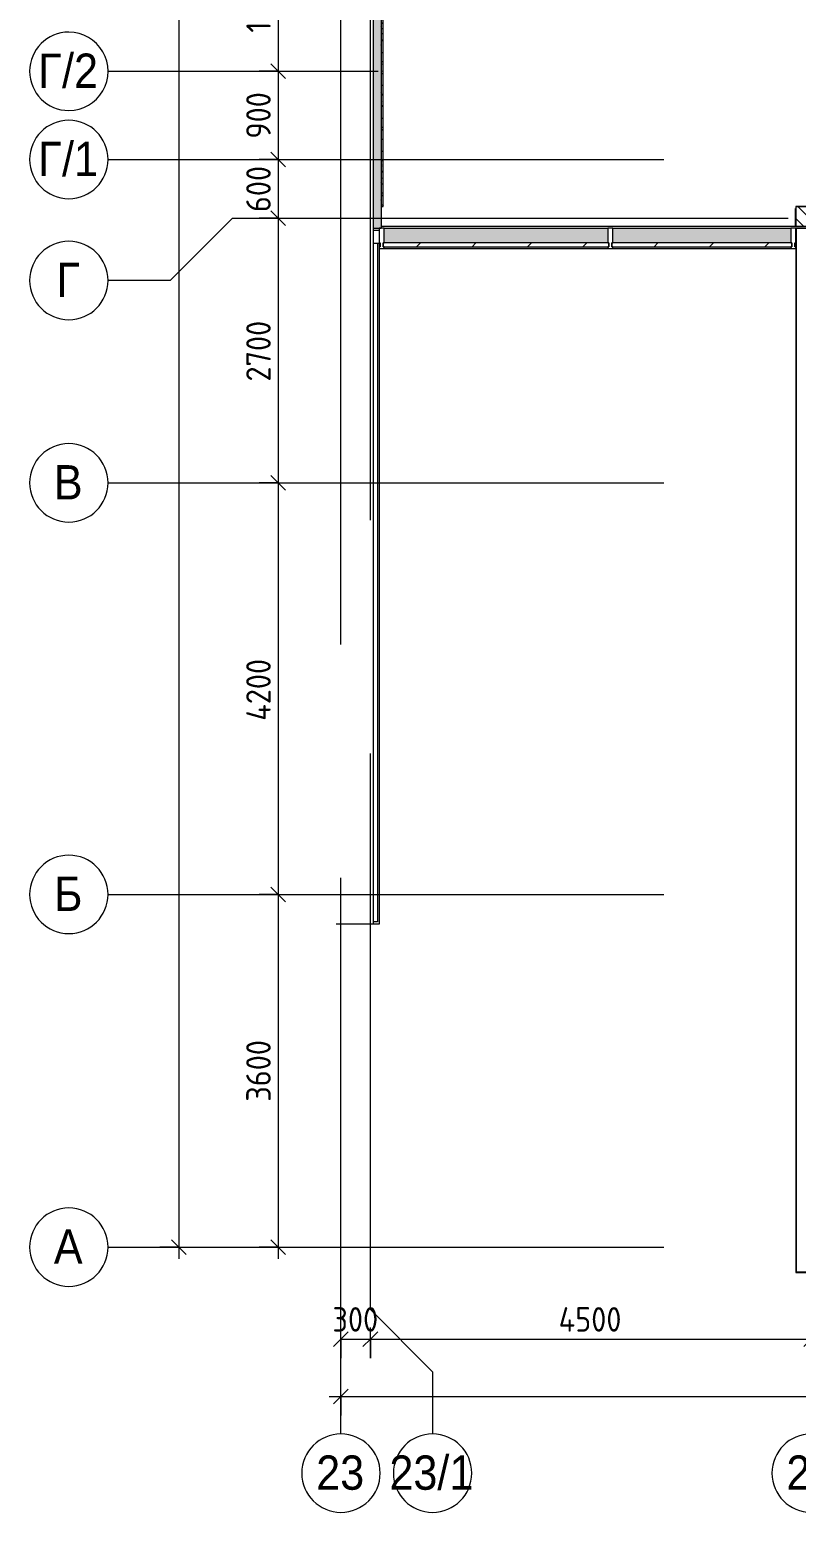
# Model space of a CAD drawing. Header units: millimetres. Extents: x -8624 to 200664, y -8553 to 29000.
# Drawn here: x 131977 to 139804, y -2706 to 12425 of the extents above; entities that cross this region are included whole.
import ezdxf

# ---------------------------------------------------------------- set-up
doc = ezdxf.new("R2010")
doc.units = ezdxf.units.MM
doc.linetypes.add('Осевая', pattern=[15875, 3175, -2381.25, 7937.5, -2381.25])
for name, color, linetype, lineweight in [('A-ANNO-DIMS', 7, 'Continuous', 9), ('A-ANNO-DIMS-100', 7, 'Continuous', 9), ('A-DETL-GENF', 7, 'Continuous', 9), ('A-GLAZ-CURT-2', 7, 'Continuous', 9), ('A-GLAZ-CWMG-3', 7, 'Continuous', 9), ('A-WALL-1', 7, 'Continuous', 9), ('A-WALL-4', 7, 'Continuous', 13), ('I-WALL-5', 7, 'Continuous', 9), ('Оси', 7, 'Continuous', 9), ('Оси-1', 7, 'Continuous', 20), ('Оси-2', 7, 'Осевая', 9)]:
    doc.layers.add(name, color=color, linetype=linetype, lineweight=lineweight)
for name, color, linetype, lineweight, true_color in [('A-FLOR-3', 7, 'Continuous', 9, 0xaaaaaa), ('A-GLAZ-CWMG-4', 7, 'Continuous', 9, 0x383e42), ('I-WALL-7', 9, 'Continuous', 9, 0x808080)]:
    doc.layers.add(name, color=color, linetype=linetype, lineweight=lineweight, true_color=true_color)
doc.styles.add('Arial_1', font='arial.ttf', dxfattribs={"width": 0.9, "height": 350})
doc.styles.add('ISOCPEUR', font='isocpeur.ttf', dxfattribs={"width": 0.9, "height": 250})
doc.dimstyles.new('ISO-2_5_0_9К_БОЛЬШОЙ', dxfattribs={"dimscale": 304.8, "dimtxt": 248.995294, "dimasz": 0.492126, "dimexe": 0.393701, "dimexo": 0.984252, "dimgap": 0, "dimtad": 1, "dimdec": 0, "dimrnd": 10, "dimzin": 0, "dimdsep": 46, "dimtxsty": 'ISOCPEUR', "dimblk1": 'OBLIQUE', "dimblk2": 'OBLIQUE', "dimsah": 1, "dimcen": 0.09, "dimdle": 0.393701, "dimazin": 0, "dimtfac": 1, "dimtdec": 4, "dimtix": 1, "dimtmove": 0, "dimatfit": 3, "dimfxl": 1, "dimtvp": 1, "dimtolj": 1, "dimtzin": 0, "dimarcsym": 2})

# ---------------------------------------------------------------- blocks, each defined once
blk = doc.blocks.new('Системная панель - Стекло - 40мм-33184352-План зашивки приборов отопления в осях 3 этажа 23-33')
at = {"layer": 'A-GLAZ-CURT-2'}
h = blk.add_hatch(dxfattribs=at)
h.set_pattern_fill('FP_133', color=256, style=0, pattern_type=2)
h.set_pattern_definition([(45, (-86242.5, -10110), (-282.8427, 282.8427), [200, -600]), (45, (-86442.5, -10210), (-282.8427, 282.8427), [600, -200]), (45, (-86042.5, -10310), (-282.8427, 282.8427), [200, -600])])
h.paths.add_polyline_path([(1153, 0), (1153, 40), (-1153, 40), (-1153, 0), (914, 0)])
for p, q in [((1153, 40), (-1153, 40)), ((-1153, 40), (-1153, 0)), ((-1153, 0), (1153, 0)), ((1153, 0), (1153, 40))]:
    blk.add_line(p, q, dxfattribs=at)
blk = doc.blocks.new('Системная панель - Стекло - 40мм-33184353-План зашивки приборов отопления в осях 3 этажа 23-33')
at = {"layer": 'A-GLAZ-CURT-2'}
h = blk.add_hatch(dxfattribs=at)
h.set_pattern_fill('FP_134', color=256, style=0, pattern_type=2)
h.set_pattern_definition([(45, (-88344.25, -10110), (-282.8427, 282.8427), [200, -600]), (45, (-88544.25, -10210), (-282.8427, 282.8427), [600, -200]), (45, (-88144.25, -10310), (-282.8427, 282.8427), [200, -600])])
h.paths.add_polyline_path([(919, 0), (919, 40), (-919, 40), (-919, 0), (85, 0)])
for p, q in [((919, 40), (-919, 40)), ((-919, 40), (-919, 0)), ((-919, 0), (919, 0)), ((919, 0), (919, 40))]:
    blk.add_line(p, q, dxfattribs=at)
blk = doc.blocks.new('Прямоугольный импост - Импост структурный с накладкой - 190мм-33184356-План зашивки приборов отопления в осях 3 этажа 23-33')
at = {"layer": 'A-GLAZ-CWMG-3'}
for p, q in [((-50, 0), (-50, 17)), ((-50, 17), (0, 17)), ((-40, 0), (-50, 0)), ((-40, -40), (-40, 0)), ((0, 0), (-10, 0)), ((-10, 0), (-10, -40)), ((0, 17), (0, 0)), ((-50, -190), (-50, -40)), ((-50, -40), (-40, -40)), ((-10, -40), (0, -40)), ((0, -40), (0, -190)), ((0, -190), (-50, -190))]:
    blk.add_line(p, q, dxfattribs=at)
blk = doc.blocks.new('Прямоугольный импост - Импост структурный с накладкой - 190мм-33184358-План зашивки приборов отопления в осях 3 этажа 23-33')
at = {"layer": 'A-GLAZ-CWMG-3'}
for p, q in [((0, 17), (-50, 17)), ((-50, 17), (-50, 0)), ((-50, 0), (-40, 0)), ((-40, 0), (-40, -40)), ((-10, -40), (-10, 0)), ((-10, 0), (0, 0)), ((0, 0), (0, 17)), ((-40, -40), (-50, -40)), ((-50, -40), (-50, -190)), ((0, -40), (-10, -40)), ((0, -190), (0, -40)), ((-50, -190), (0, -190))]:
    blk.add_line(p, q, dxfattribs=at)
blk = doc.blocks.new('Прямоугольный импост - Импост структурный с накладкой - 190мм-33184349-План зашивки приборов отопления в осях 3 этажа 23-33')
at = {"layer": 'A-GLAZ-CWMG-3'}
for p, q in [((-25, 0), (-25, 17)), ((-25, 17), (25, 17)), ((-15, 0), (-25, 0)), ((-15, -40), (-15, 0)), ((25, 0), (15, 0)), ((15, 0), (15, -40)), ((25, 17), (25, 0)), ((-25, -190), (-25, -40)), ((-25, -40), (-15, -40)), ((15, -40), (25, -40)), ((25, -40), (25, -190)), ((25, -190), (-25, -190))]:
    blk.add_line(p, q, dxfattribs=at)
blk = doc.blocks.new('Прямоугольный импост - Импост структурный с накладкой - 190мм-23186050-План зашивки приборов отопления в осях 3 этажа 23-33')
at = {"layer": 'A-GLAZ-CWMG-4'}
for points in [[(87285, 10250), (87285, 10400), (85000, 10400), (85000, 10250), (87056, 10250)], [(87285, 10193), (87285, 10210), (85000, 10210), (85000, 10193), (87056, 10193)]]:
    blk.add_hatch(color=256, dxfattribs=at).paths.add_polyline_path(points)
at = {"layer": 'A-GLAZ-CWMG-3'}
for p, q in [((85000, 10400), (87285, 10400)), ((85000, 10193), (87285, 10193))]:
    blk.add_line(p, q, dxfattribs=at)
blk = doc.blocks.new('Прямоугольный импост - Импост структурный с накладкой - 190мм-23186051-План зашивки приборов отопления в осях 3 этажа 23-33')
at = {"layer": 'A-GLAZ-CWMG-4'}
for points in [[(88000, 10250), (88000, 10400), (87335, 10400), (87335, 10250)], [(88000, 10193), (88000, 10210), (87335, 10210), (87335, 10193)]]:
    blk.add_hatch(color=256, dxfattribs=at).paths.add_polyline_path(points)
at = {"layer": 'A-GLAZ-CWMG-3'}
for p, q in [((87335, 10400), (88000, 10400)), ((87335, 10193), (88000, 10193))]:
    blk.add_line(p, q, dxfattribs=at)
blk = doc.blocks.new('Прямоугольный импост - Импост структурный с накладкой - 190мм-23186052-План зашивки приборов отопления в осях 3 этажа 23-33')
at = {"layer": 'A-GLAZ-CWMG-4'}
for points in [[(89154, 10250), (89154, 10400), (88000, 10400), (88000, 10250), (88330, 10250)], [(89154, 10193), (89154, 10210), (88000, 10210), (88000, 10193), (88330, 10193)]]:
    blk.add_hatch(color=256, dxfattribs=at).paths.add_polyline_path(points)
at = {"layer": 'A-GLAZ-CWMG-3'}
for p, q in [((88000, 10400), (89154, 10400)), ((88000, 10193), (89154, 10193))]:
    blk.add_line(p, q, dxfattribs=at)
blk = doc.blocks.new('DET_L_Линия разрыва - М100-30654842-План зашивки приборов отопления в осях 3 этажа 23-33')
at = {"layer": 'A-DETL-GENF'}
blk.add_line((24080, 0), (12340, 0), dxfattribs=at)
blk = doc.blocks.new('Ось сетки - D8-29747960-План зашивки приборов отопления в осях 3 этажа 23-33')
at = {"layer": 'Оси-1'}
for start, end in [(360, 180), (180, 360)]:
    blk.add_arc((0, 0), 4, start, end, dxfattribs=at)
blk = doc.blocks.new('DIMBLOCK7-План зашивки приборов отопления в осях 3 этажа 23-33')
at = {"layer": 'A-ANNO-DIMS-100', "lineweight": 20}
for p, q in [((134514, 13400), (134439, 13475)), ((134514, 13400), (134589, 13325)), ((134514, 12000), (134439, 12075)), ((134514, 12000), (134589, 11925))]:
    blk.add_line(p, q, dxfattribs=at)
at = {"layer": 'A-ANNO-DIMS-100'}
for p, q in [((134321, 13400), (134634, 13400)), ((134514, 13400), (134321, 13400)), ((134514, 13400), (134514, 12000)), ((134321, 12000), (134634, 12000)), ((134514, 12000), (134321, 12000))]:
    blk.add_line(p, q, dxfattribs=at)
at = {"layer": 'A-ANNO-DIMS-100', "color": 0, "insert": (134188, 12394), "char_height": 250, "width": 735.49, "attachment_point": 1, "rotation": 90, "line_spacing_factor": 1.149209, "style": 'ISOCPEUR'}
blk.add_mtext('1400', dxfattribs=at)
blk = doc.blocks.new('_Oblique')
at = {"color": 0, "linetype": 'ByBlock', "lineweight": -2}
blk.add_line((-0.5, -0.5), (0.5, 0.5), dxfattribs=at)
blk = doc.blocks.new('DIMBLOCK8-План зашивки приборов отопления в осях 3 этажа 23-33')
at = {"layer": 'A-ANNO-DIMS-100'}
for p, q in [((134321, 12000), (134634, 12000)), ((134514, 12000), (134321, 12000)), ((134514, 12000), (134514, 11100)), ((134321, 11100), (134634, 11100)), ((134514, 11100), (134321, 11100))]:
    blk.add_line(p, q, dxfattribs=at)
at = {"layer": 'A-ANNO-DIMS-100', "lineweight": 20}
for p, q in [((134514, 12000), (134439, 12075)), ((134514, 12000), (134589, 11925)), ((134514, 11100), (134439, 11175)), ((134514, 11100), (134589, 11025))]:
    blk.add_line(p, q, dxfattribs=at)
at = {"layer": 'A-ANNO-DIMS-100', "color": 0, "insert": (134188, 11313), "char_height": 250, "width": 568.86, "attachment_point": 1, "rotation": 90, "line_spacing_factor": 1.149209, "style": 'ISOCPEUR'}
blk.add_mtext('900', dxfattribs=at)
blk = doc.blocks.new('DIMBLOCK9-План зашивки приборов отопления в осях 3 этажа 23-33')
at = {"layer": 'A-ANNO-DIMS-100'}
for p, q in [((134321, 11100), (134634, 11100)), ((134514, 11100), (134321, 11100)), ((134514, 11100), (134514, 10500)), ((134321, 10500), (134634, 10500)), ((134514, 10500), (134321, 10500))]:
    blk.add_line(p, q, dxfattribs=at)
at = {"layer": 'A-ANNO-DIMS-100', "lineweight": 20}
for p, q in [((134514, 11100), (134439, 11175)), ((134514, 11100), (134589, 11025)), ((134514, 10500), (134439, 10575)), ((134514, 10500), (134589, 10425))]:
    blk.add_line(p, q, dxfattribs=at)
at = {"layer": 'A-ANNO-DIMS-100', "color": 0, "insert": (134188, 10563), "char_height": 250, "width": 568.86, "attachment_point": 1, "rotation": 90, "line_spacing_factor": 1.149209, "style": 'ISOCPEUR'}
blk.add_mtext('600', dxfattribs=at)
blk = doc.blocks.new('DIMBLOCK10-План зашивки приборов отопления в осях 3 этажа 23-33')
at = {"layer": 'A-ANNO-DIMS-100'}
for p, q in [((134321, 10500), (134634, 10500)), ((134514, 10500), (134321, 10500)), ((134514, 10500), (134514, 7800)), ((134321, 7800), (134634, 7800)), ((134514, 7800), (134321, 7800))]:
    blk.add_line(p, q, dxfattribs=at)
at = {"layer": 'A-ANNO-DIMS-100', "lineweight": 20}
for p, q in [((134514, 10500), (134439, 10575)), ((134514, 10500), (134589, 10425)), ((134514, 7800), (134439, 7875)), ((134514, 7800), (134589, 7725))]:
    blk.add_line(p, q, dxfattribs=at)
at = {"layer": 'A-ANNO-DIMS-100', "color": 0, "insert": (134188, 8834), "char_height": 250, "width": 758.48, "attachment_point": 1, "rotation": 90, "line_spacing_factor": 1.149209, "style": 'ISOCPEUR'}
blk.add_mtext('2700', dxfattribs=at)
blk = doc.blocks.new('DIMBLOCK11-План зашивки приборов отопления в осях 3 этажа 23-33')
at = {"layer": 'A-ANNO-DIMS-100', "lineweight": 20}
for p, q in [((134514, 7800), (134439, 7875)), ((134514, 7800), (134589, 7725)), ((134514, 3600), (134439, 3675)), ((134514, 3600), (134589, 3525))]:
    blk.add_line(p, q, dxfattribs=at)
at = {"layer": 'A-ANNO-DIMS-100'}
for p, q in [((134321, 7800), (134634, 7800)), ((134514, 7800), (134321, 7800)), ((134514, 7800), (134514, 3600)), ((134321, 3600), (134634, 3600)), ((134514, 3600), (134321, 3600))]:
    blk.add_line(p, q, dxfattribs=at)
at = {"layer": 'A-ANNO-DIMS-100', "color": 0, "insert": (134188, 5372), "char_height": 250, "width": 787.21, "attachment_point": 1, "rotation": 90, "line_spacing_factor": 1.149209, "style": 'ISOCPEUR'}
blk.add_mtext('4200', dxfattribs=at)
blk = doc.blocks.new('DIMBLOCK12-План зашивки приборов отопления в осях 3 этажа 23-33')
at = {"layer": 'A-ANNO-DIMS-100', "lineweight": 20}
for p, q in [((134514, 3600), (134439, 3675)), ((134514, 3600), (134589, 3525)), ((134514, 0), (134439, 75)), ((134514, 0), (134589, -75))]:
    blk.add_line(p, q, dxfattribs=at)
at = {"layer": 'A-ANNO-DIMS-100'}
for p, q in [((134321, 3600), (134634, 3600)), ((134514, 3600), (134321, 3600)), ((134514, 3600), (134514, -120)), ((134321, 0), (134634, 0)), ((134514, 0), (134321, 0))]:
    blk.add_line(p, q, dxfattribs=at)
at = {"layer": 'A-ANNO-DIMS-100', "color": 0, "insert": (134188, 1484), "char_height": 250, "width": 758.48, "attachment_point": 1, "rotation": 90, "line_spacing_factor": 1.149209, "style": 'ISOCPEUR'}
blk.add_mtext('3600', dxfattribs=at)
blk = doc.blocks.new('DIMBLOCK13-План зашивки приборов отопления в осях 3 этажа 23-33')
at = {"layer": 'A-ANNO-DIMS-100'}
for p, q in [((133499, 27120), (133499, -120)), ((133305, 27000), (133619, 27000)), ((133499, 27000), (133305, 27000)), ((133305, 0), (133619, 0)), ((133499, 0), (133305, 0))]:
    blk.add_line(p, q, dxfattribs=at)
at = {"layer": 'A-ANNO-DIMS-100', "lineweight": 20}
for p, q in [((133499, 27000), (133424, 27075)), ((133499, 27000), (133574, 26925)), ((133499, 0), (133424, 75)), ((133499, 0), (133574, -75))]:
    blk.add_line(p, q, dxfattribs=at)
at = {"layer": 'A-ANNO-DIMS-100', "color": 0, "insert": (133172, 13105), "char_height": 250, "width": 948.1, "attachment_point": 1, "rotation": 90, "line_spacing_factor": 1.149209, "style": 'ISOCPEUR'}
blk.add_mtext('27000', dxfattribs=at)
blk = doc.blocks.new('DIMBLOCK14-План зашивки приборов отопления в осях 3 этажа 23-33')
at = {"layer": 'A-ANNO-DIMS-100'}
for p, q in [((135155, -1133), (135155, -819)), ((135455, -1133), (135455, -819)), ((135155, -939), (135455, -939)), ((135155, -939), (135155, -1133)), ((135455, -939), (135455, -1133))]:
    blk.add_line(p, q, dxfattribs=at)
at = {"layer": 'A-ANNO-DIMS-100', "lineweight": 20}
for p, q in [((135155, -939), (135230, -864)), ((135455, -939), (135530, -864)), ((135155, -939), (135080, -1014)), ((135455, -939), (135380, -1014))]:
    blk.add_line(p, q, dxfattribs=at)
at = {"layer": 'A-ANNO-DIMS-100', "color": 0, "insert": (135068, -612), "char_height": 250, "width": 568.86, "attachment_point": 1, "line_spacing_factor": 1.149209, "style": 'ISOCPEUR'}
blk.add_mtext('300', dxfattribs=at)
blk = doc.blocks.new('DIMBLOCK15-План зашивки приборов отопления в осях 3 этажа 23-33')
at = {"layer": 'A-ANNO-DIMS-100'}
for p, q in [((135455, -1133), (135455, -819)), ((139955, -1133), (139955, -819)), ((135455, -939), (139955, -939)), ((135455, -939), (135455, -1133)), ((139955, -939), (139955, -1133))]:
    blk.add_line(p, q, dxfattribs=at)
at = {"layer": 'A-ANNO-DIMS-100', "lineweight": 20}
for p, q in [((135455, -939), (135530, -864)), ((139955, -939), (140030, -864)), ((135455, -939), (135380, -1014)), ((139955, -939), (139880, -1014))]:
    blk.add_line(p, q, dxfattribs=at)
at = {"layer": 'A-ANNO-DIMS-100', "color": 0, "insert": (137377, -612), "char_height": 250, "width": 787.21, "attachment_point": 1, "line_spacing_factor": 1.149209, "style": 'ISOCPEUR'}
blk.add_mtext('4500', dxfattribs=at)
blk = doc.blocks.new('DIMBLOCK26-План зашивки приборов отопления в осях 3 этажа 23-33')
at = {"layer": 'A-ANNO-DIMS-100'}
for p, q in [((135155, -1718), (135155, -1404)), ((175605, -1718), (175605, -1404)), ((135035, -1524), (175725, -1524)), ((135155, -1524), (135155, -1718)), ((175605, -1524), (175605, -1718))]:
    blk.add_line(p, q, dxfattribs=at)
at = {"layer": 'A-ANNO-DIMS-100', "lineweight": 20}
for p, q in [((135155, -1524), (135230, -1449)), ((175605, -1524), (175680, -1449)), ((135155, -1524), (135080, -1599)), ((175605, -1524), (175530, -1599))]:
    blk.add_line(p, q, dxfattribs=at)
at = {"layer": 'A-ANNO-DIMS-100', "color": 0, "insert": (154961, -1197), "char_height": 250, "width": 1005.56, "attachment_point": 1, "line_spacing_factor": 1.149209, "style": 'ISOCPEUR'}
blk.add_mtext('40450', dxfattribs=at)

msp = doc.modelspace()

# ---------------------------------------------------------------- hatches: boundary and pattern name
at = {"layer": 'I-WALL-5'}
h = msp.add_hatch(dxfattribs=at)
h.set_pattern_fill('FP_119', color=256, style=0, pattern_type=2)
h.set_pattern_definition([(45, (50595.26, 0), (-57.02463, 57.02463), []), (45, (50652.28, 0), (-57.02463, 57.02463), [100.806, -20.161, 3.353, -16.808])])
h.paths.add_polyline_path([(135485.9, 10400), (135565.3, 10400), (135565.3, 15380.6), (135345.3, 15270.6), (135345.3, 15111.2), (135485.9, 15040.9), (135485.9, 11770.6)])
h.paths.add_polyline_path([(135565.3, 15601.2), (135565.3, 19100), (135485.9, 19100), (135485.9, 15640.9)])
h = msp.add_hatch(dxfattribs=at)
h.set_pattern_fill('FP_122', color=256, style=0, pattern_type=2)
h.set_pattern_definition([(135, (50595.26, 0), (-70.71068, -70.71068), [])])
h.paths.add_polyline_path([(139955.3, 10420), (139955.3, 10620), (139798.8, 10620), (139798.8, 10420)])
at = {"layer": 'I-WALL-7'}
h = msp.add_hatch(dxfattribs=at)
h.set_pattern_fill('FP_139', color=256, style=0, pattern_type=2)
h.set_pattern_definition([(0, (50595.258, 0), (121.92, 30.48), [10.058, -81.382, 10.058, -81.382, -487.68]), (0, (50595.258, 0), (121.92, 30.48), [-182.88, 10.058, -172.822, 10.058, -81.382, -213.36]), (0, (50595.258, 0), (121.92, 30.48), [-457.2, 10.058, -50.902, 10.058, -142.342]), (120, (50640.978, 15.24), (-87.356454, 90.345817), [10.058, -81.382, 10.058, -81.382, -487.68]), (120, (50640.978, 15.24), (-87.356454, 90.345817), [-182.88, 10.058, -172.822, 10.058, -81.382, -213.36]), (120, (50640.978, 15.24), (-87.356454, 90.345817), [-457.2, 10.058, -50.902, 10.058, -142.342]), (240, (50656.218, 76.2), (-34.563546, -120.825817), [10.058, -81.382, 10.058, -81.382, -487.68]), (240, (50656.218, 76.2), (-34.563546, -120.825817), [-182.88, 10.058, -172.822, 10.058, -81.382, -213.36]), (240, (50656.218, 76.2), (-34.563546, -120.825817), [-457.2, 10.058, -50.902, 10.058, -142.342])])
h.paths.add_polyline_path([(135565.3, 10620), (135585.3, 10620), (135585.3, 13400), (135565.3, 13400), (135565.3, 11770.6)])

# ---------------------------------------------------------------- linework, layer by layer
at = {"layer": 'A-FLOR-3'}
for p, q in [((139794.3, 10420), (139794.3, 10600)), ((139794.3, 10600), (139798.8, 10600)), ((135485.9, 10380), (135545.3, 10380)), ((135565.3, 10420), (139794.3, 10420))]:
    msp.add_line(p, q, dxfattribs=at)
at = {"layer": 'A-WALL-1'}
for p, q in [((139955.3, 10400), (139797.3, 10400)), ((139797.3, 10400), (139797.3, -258)), ((135546.9, 10242), (135485.9, 10242)), ((135546.9, 3300), (135546.9, 10242)), ((135105.4, 3300), (135546.9, 3300)), ((139797.3, -258), (143325.3, -258))]:
    msp.add_line(p, q, dxfattribs=at)
at = {"layer": 'A-WALL-4'}
for p, q in [((135585.3, 10620), (135585.3, 13380)), ((139802.3, 10395), (139802.3, -253)), ((139955.3, 10395), (139802.3, 10395)), ((135526.9, 10242), (135526.9, 3320)), ((135526.9, 3320), (135485.9, 3320)), ((139802.3, -253), (141625.3, -253))]:
    msp.add_line(p, q, dxfattribs=at)
at = {"layer": 'I-WALL-5'}
for p, q in [((135565.3, 13400), (135565.3, 10400)), ((135586.3, 10620), (135586.3, 13379)), ((135565.3, 10620), (135586.3, 10620)), ((139798.8, 10621), (139798.8, 10420)), ((140580.3, 10621), (139798.8, 10621)), ((139798.8, 10620), (140580.3, 10620)), ((135485.9, 10400), (135565.3, 10400)), ((139798.8, 10420), (139955.3, 10420))]:
    msp.add_line(p, q, dxfattribs=at)
at = {"layer": 'Оси'}
for p, q in [((132777, 12000), (134130.6, 12000)), ((134181.4, 12000), (135535, 12000)), ((132777, 11100), (135277, 11100)), ((134047, 10500), (133412, 9865)), ((134047, 10500), (136547, 10500)), ((133412, 9865), (132777, 9865)), ((132777, 7800), (135277, 7800)), ((132777, 3600), (135277, 3600)), ((135455.3, -636.3), (135455.3, 1863.7)), ((135155.3, -1906.3), (135155.3, 593.7)), ((132777, 0), (135277, 0)), ((135455.3, -636.3), (136090.3, -1271.3)), ((136090.3, -1271.3), (136090.3, -1906.3))]:
    msp.add_line(p, q, dxfattribs=at)
at = {"layer": 'Оси-2'}
for p, q in [((135155.3, 593.7), (135155.3, 19415.1)), ((135455.3, 1863.7), (135455.3, 18900)), ((134130.6, 12000), (134181.4, 12000)), ((135277, 11100), (173325.3, 11100)), ((136547, 10500), (173325.3, 10500)), ((135277, 7800), (173325.3, 7800)), ((135277, 3600), (173325.3, 3600)), ((135277, 0), (173325.3, 0))]:
    msp.add_line(p, q, dxfattribs=at)

# ---------------------------------------------------------------- block references
at = {"layer": 'A-DETL-GENF', "rotation": 270.0000000000003}
msp.add_blockref('DET_L_Линия разрыва - М100-30654842-План зашивки приборов отопления в осях 3 этажа 23-33', (135485.9, 27380.8), dxfattribs=at)
at = {"layer": 'A-GLAZ-CURT-2'}
for name, p in [('Системная панель - Стекло - 40мм-33184352-План зашивки приборов отопления в осях 3 этажа 23-33', (136737.8, 10210)), ('Системная панель - Стекло - 40мм-33184353-План зашивки приборов отопления в осях 3 этажа 23-33', (138839.5, 10210))]:
    msp.add_blockref(name, p, dxfattribs=at)
at = {"layer": 'A-GLAZ-CWMG-3', "rotation": 180}
msp.add_blockref('Прямоугольный импост - Импост структурный с накладкой - 190мм-33184358-План зашивки приборов отопления в осях 3 этажа 23-33', (135545.3, 10210), dxfattribs=at)
at = {"layer": 'A-GLAZ-CWMG-3'}
for name in ['Прямоугольный импост - Импост структурный с накладкой - 190мм-23186050-План зашивки приборов отопления в осях 3 этажа 23-33', 'Прямоугольный импост - Импост структурный с накладкой - 190мм-23186051-План зашивки приборов отопления в осях 3 этажа 23-33', 'Прямоугольный импост - Импост структурный с накладкой - 190мм-23186052-План зашивки приборов отопления в осях 3 этажа 23-33']:
    msp.add_blockref(name, (50595.3, 0), dxfattribs=at)
at = {"layer": 'A-GLAZ-CWMG-3', "extrusion": (0, 0, -1), "rotation": 180}
for name, p in [('Прямоугольный импост - Импост структурный с накладкой - 190мм-33184349-План зашивки приборов отопления в осях 3 этажа 23-33', (-137905.3, 10210)), ('Прямоугольный импост - Импост структурный с накладкой - 190мм-33184356-План зашивки приборов отопления в осях 3 этажа 23-33', (-139798.8, 10210))]:
    msp.add_blockref(name, p, dxfattribs=at)
at = {"layer": 'Оси-1', "xscale": 99.99999999999993, "yscale": 99.99999999999993, "zscale": 99.99999999999993}
for p, rotation in [((132377, 12000), 269.9999999999995), ((132377, 11100), 269.9999999999994), ((132377, 9865), 269.9999999999994), ((132377, 7800), 269.9999999999994), ((132377, 3600), 269.9999999999994), ((132377, 0), 269.9999999999994)]:
    msp.add_blockref('Ось сетки - D8-29747960-План зашивки приборов отопления в осях 3 этажа 23-33', p, dxfattribs=dict(at, rotation=rotation))
for p in [(135155.3, -2306.3), (136090.3, -2306.3), (139955.3, -2306.3)]:
    msp.add_blockref('Ось сетки - D8-29747960-План зашивки приборов отопления в осях 3 этажа 23-33', p, dxfattribs=at)

# ---------------------------------------------------------------- texts
at = {"layer": 'Оси', "char_height": 350, "attachment_point": 1, "style": 'Arial_1'}
for s, insert, width in [('\\fArial|b0|i0|c204|p34|;\\W.9;Г', (132063.6, 12181), 295.823), ('/2', (132307.7, 12181), 454.557), ('\\fArial|b0|i0|c204|p34|;\\W.9;Г', (132063.6, 11281), 295.823), ('/1', (132307.7, 11281), 454.557), ('\\fArial|b0|i0|c204|p34|;\\W.9;Г', (132251.3, 10046), 295.823), ('\\fArial|b0|i0|c204|p34|;\\W.9;В', (132224.3, 7981), 360.759), ('\\fArial|b0|i0|c204|p34|;\\W.9;Б', (132227.4, 3781), 353.544), ('\\fArial|b0|i0|c204|p34|;\\W.9;А', (132224.3, 181), 360.759), ('23/1', (135650, -2125.6), 1060.633), ('23', (134902.6, -2125.6), 606.076), ('24', (139702.6, -2125.6), 606.076)]:
    msp.add_mtext(s, dxfattribs=dict(at, insert=insert, width=width))

# ---------------------------------------------------------------- dimensions: what is measured, and where the dimension line sits
at = {"layer": 'A-ANNO-DIMS'}
for base, p1, p2, override, picture, middle in [((133498.6, 0), (133604.7, 27000), (133604.7, 0), {"dimpost": '<>', "dimfxl": 26999.999823}, 'DIMBLOCK13-План зашивки приборов отопления в осях 3 этажа 23-33', (133373.6, 13500)), ((134514.5, 12000), (134620.6, 13400), (134620.6, 12000), {"dimpost": '<>', "dimfxl": 1399.999995}, 'DIMBLOCK7-План зашивки приборов отопления в осях 3 этажа 23-33', (134389.5, 12700)), ((134514.5, 11100), (134620.6, 12000), (134620.6, 11100), {"dimpost": '<>', "dimfxl": 900}, 'DIMBLOCK8-План зашивки приборов отопления в осях 3 этажа 23-33', (134389.5, 11550)), ((134514.5, 10500), (134620.6, 11100), (134620.6, 10500), {"dimpost": '<>', "dimfxl": 600}, 'DIMBLOCK9-План зашивки приборов отопления в осях 3 этажа 23-33', (134389.5, 10800)), ((134514.5, 7800), (134620.6, 10500), (134620.6, 7800), {"dimpost": '<>', "dimfxl": 2700}, 'DIMBLOCK10-План зашивки приборов отопления в осях 3 этажа 23-33', (134389.5, 9150)), ((134514.5, 3600), (134620.6, 7800), (134620.6, 3600), {"dimpost": '<>', "dimfxl": 4200}, 'DIMBLOCK11-План зашивки приборов отопления в осях 3 этажа 23-33', (134389.5, 5700)), ((134514.5, 0), (134620.6, 3600), (134620.6, 0), {"dimpost": '<>', "dimfxl": 3600}, 'DIMBLOCK12-План зашивки приборов отопления в осях 3 этажа 23-33', (134389.5, 1800))]:
    dim = msp.add_linear_dim(base=base, p1=p1, p2=p2, angle=90, dimstyle='ISO-2_5_0_9К_БОЛЬШОЙ', override=override, dxfattribs=at)
    dim.commit()
    dim.dimension.update_dxf_attribs({"geometry": picture, "text_midpoint": middle})
for base, p1, p2, override, picture, middle in [((135455.3, -938.6), (135155.3, -832.6), (135455.3, -832.6), {"dimpost": '<>', "dimfxl": 300}, 'DIMBLOCK14-План зашивки приборов отопления в осях 3 этажа 23-33', (135305.3, -813.6)), ((139955.3, -938.6), (135455.3, -832.6), (139955.3, -832.6), {"dimpost": '<>', "dimfxl": 4500}, 'DIMBLOCK15-План зашивки приборов отопления в осях 3 этажа 23-33', (137705.3, -813.6)), ((175605.3, -1524), (135155.3, -1417.9), (175605.3, -1417.9), {"dimpost": '<>', "dimfxl": 40450}, 'DIMBLOCK26-План зашивки приборов отопления в осях 3 этажа 23-33', (155380.3, -1399))]:
    dim = msp.add_linear_dim(base=base, p1=p1, p2=p2, dimstyle='ISO-2_5_0_9К_БОЛЬШОЙ', override=override, dxfattribs=at)
    dim.commit()
    dim.dimension.update_dxf_attribs({"geometry": picture, "text_midpoint": middle})

doc.saveas('drawing.dxf')
